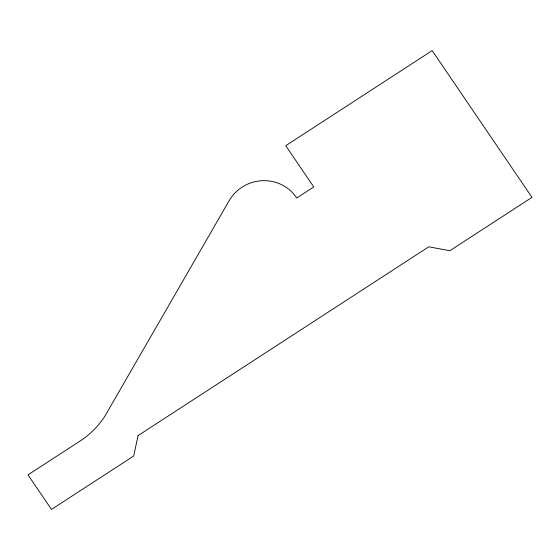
<?xml version="1.0" encoding="UTF-8"?>
<svg xmlns="http://www.w3.org/2000/svg" width="560" height="560" viewBox="0 0 560 560"><rect width="100%" height="100%" fill="white"/><g stroke="black" fill="none" stroke-linecap="round" stroke-linejoin="round"><path stroke-width="0.84" d="M138.103 435.568L133.658 456.043L51.485 509.404L28 474.873L78.155 442.302A85.344 82.278 -15.8 0 0 104.846 416.248L229.145 200.711A39.361 37.947 -15.8 0 1 296.723 198.03L313.775 186.956L285.719 145.705L432.18 50.596L532 197.365L449.834 250.726L428.785 246.806L138.103 435.568"/></g></svg>
